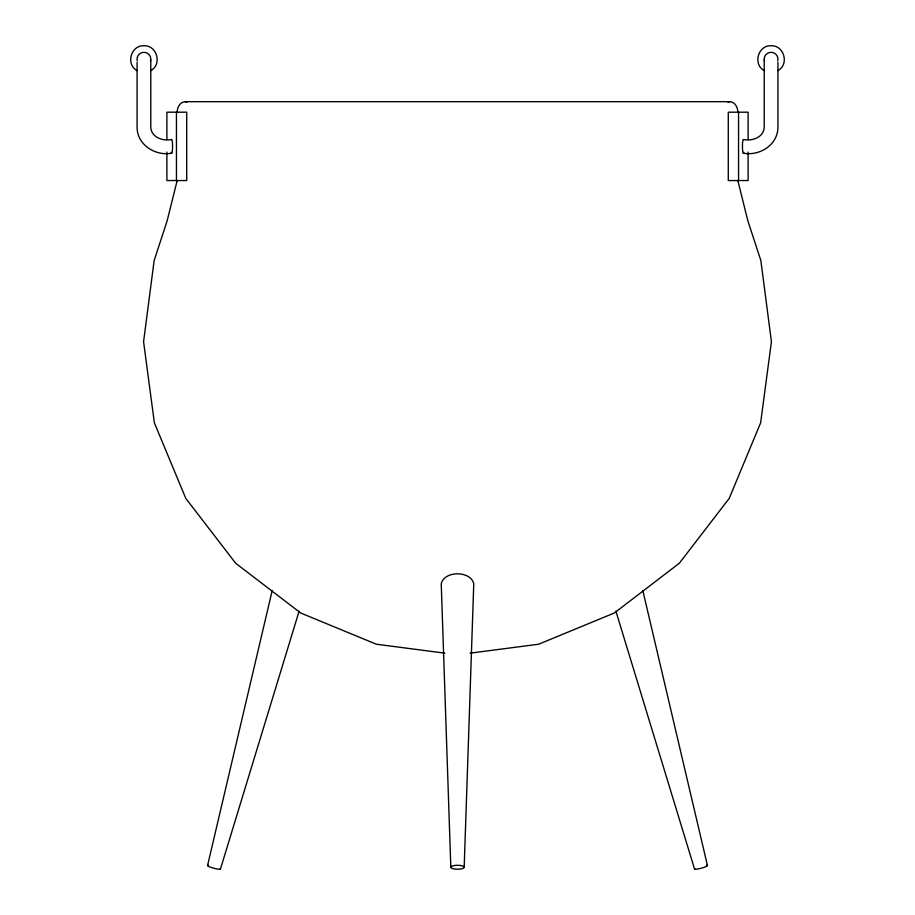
<?xml version="1.0" encoding="UTF-8"?>
<svg xmlns="http://www.w3.org/2000/svg" width="915" height="915" viewBox="0 0 915 915"><rect width="100%" height="100%" fill="white"/><g stroke="black" fill="none" stroke-linecap="round" stroke-linejoin="round"><path stroke-width="1.37" d="M464.179 867.26A6.679 1.99 0 0 0 454.16 865.544A6.679 1.99 0 0 0 454.16 868.987A6.679 1.99 0 0 0 464.179 867.26L473.764 583.77C470.825 570.514 444.175 570.514 441.236 583.77L450.821 867.26M177.167 112.19C177.133 107.547 179.912 101.942 185.082 101.679L729.918 101.679C735.088 101.942 737.867 107.547 737.833 112.19M177.167 180.552L167.159 220.755L154.155 260.512L143.575 341.672L154.361 422.799L185.779 498.378L235.681 563.251L300.68 612.993L376.34 644.217L444.907 653.161M207.556 865.544L272.201 590.518M220.469 868.987L299.102 611.186M777.864 70.638C789.565 64.508 784.121 45.018 770.956 45.75C757.78 45.235 752.668 64.828 764.482 70.752M150.518 70.752C162.332 64.828 157.22 45.235 144.044 45.75C130.879 45.018 125.435 64.508 137.136 70.638M727.871 102.034L729.918 101.679M470.093 653.161L538.66 644.217L614.32 612.993L679.319 563.251L729.221 498.378L760.639 422.799L771.425 341.672L760.845 260.512L747.841 220.755L737.833 180.552M171.665 153.228C155.241 156.225 136.964 144.764 137.078 127.082L137.078 62.266M743.335 153.228C759.759 156.225 778.036 144.764 777.922 127.082L777.922 62.266M185.082 101.679L187.129 102.034M615.898 611.186L694.531 868.987M642.799 590.518L707.444 865.544M764.219 59.99L764.219 126.178C764.574 137.067 752.462 141.482 743.335 139.526A6.851 0.892 -90 0 0 742.706 141.528L742.557 142.946A6.851 0.892 -90 0 0 742.706 151.215A6.851 0.892 -90 0 0 743.781 152.313M748.115 139.252L748.115 112.19L728.283 112.19L728.283 180.552L748.115 180.552L748.115 152.073M738.554 112.19L738.554 180.552M176.446 112.19L176.446 180.552M166.885 139.252L166.885 112.19L186.717 112.19L186.717 180.552L166.885 180.552L166.885 152.073M150.781 59.99L150.781 126.178C150.426 137.067 162.538 141.482 171.665 139.526A6.851 0.892 -90 0 1 172.294 141.528L172.443 142.946A6.851 0.892 -90 0 1 172.294 151.215A6.851 0.892 -90 0 1 171.219 152.313M764.471 60.928A6.76 6.76 0 0 1 766.187 54.351A6.885 6.885 0 0 1 775.874 54.271A6.76 6.76 0 0 1 777.704 60.813M150.529 60.928A6.76 6.76 0 0 0 148.813 54.351A6.885 6.885 0 0 0 139.126 54.271A6.76 6.76 0 0 0 137.296 60.813M220.286 868.667A6.679 0.995 15.1 0 1 213.035 868.026A6.679 0.995 15.1 0 1 208.483 865.27M706.517 865.27A6.679 0.995 -15.1 0 1 701.965 868.026A6.679 0.995 -15.1 0 1 694.714 868.667"/></g></svg>
